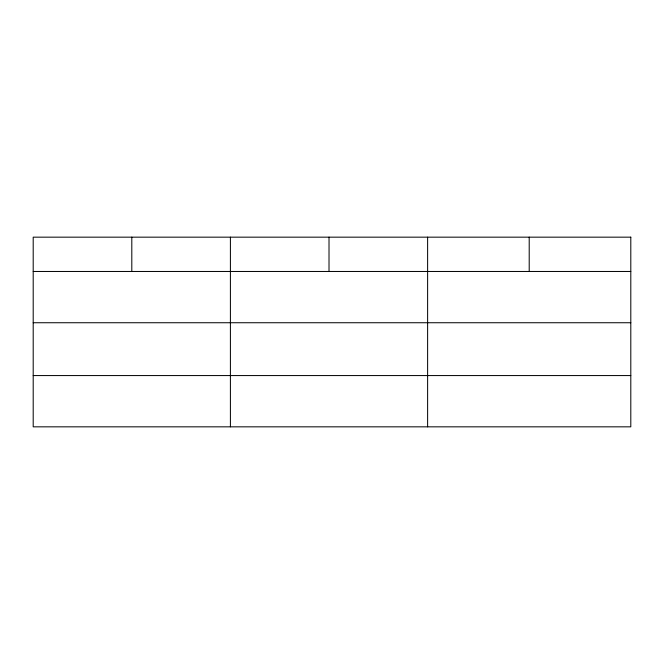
<?xml version="1.0" encoding="UTF-8"?>
<svg xmlns="http://www.w3.org/2000/svg" width="664" height="664" viewBox="0 0 664 664"><rect width="100%" height="100%" fill="white"/><g stroke="black" fill="none" stroke-linecap="round" stroke-linejoin="round"><path stroke-width="1" d="M33.2 271.468L630.8 271.468M33.2 322.737L630.8 322.737M33.2 375.567L630.8 375.567M529.208 237.164L529.208 271.468M427.616 237.164L427.616 426.836M329.012 237.164L329.012 271.468M230.408 237.164L230.408 426.836M131.804 237.164L131.804 271.468M630.8 237.164L33.2 237.164L33.2 426.836L630.8 426.836L630.8 237.164"/></g></svg>
